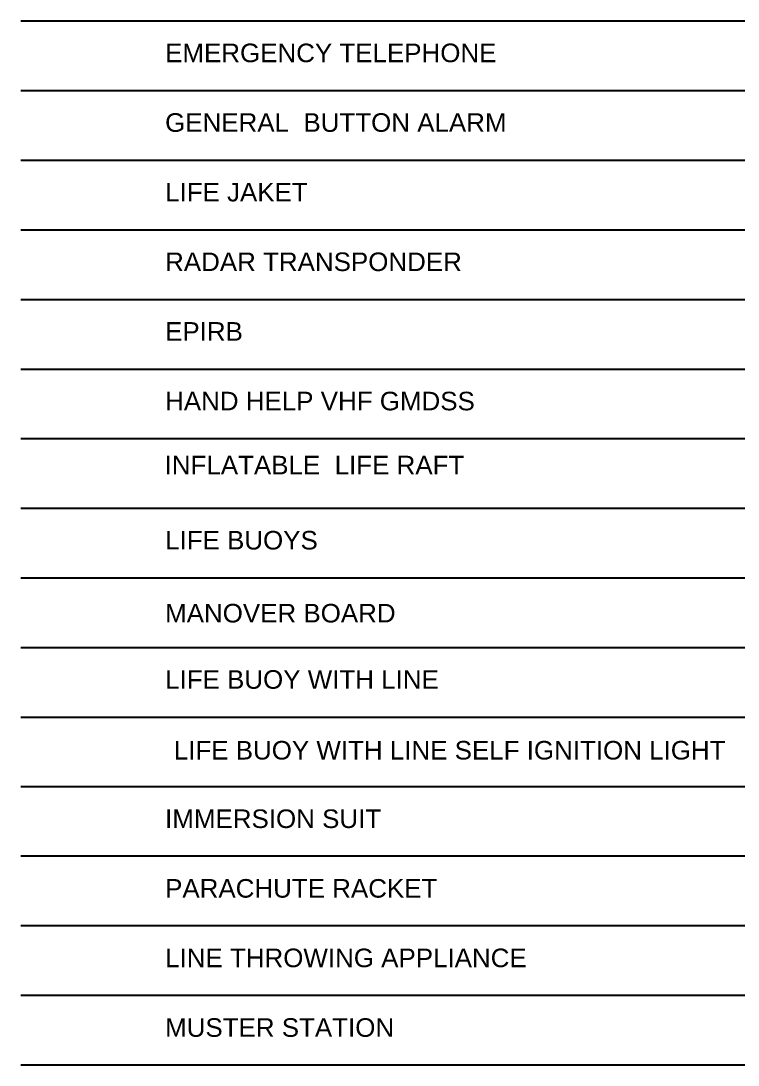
# Model space of a CAD drawing. Header units: metres. Extents: x -19 to 299, y -136 to 153.
# Drawn here: x 250.92 to 273.54, y 8.84 to 41.77 of the extents above; entities that cross this region are included whole.
import ezdxf

# ---------------------------------------------------------------- set-up
doc = ezdxf.new("R2010")
doc.units = ezdxf.units.M
doc.header["$LTSCALE"] = 0.2
doc.linetypes.add('DASHDOT', pattern=[3.556, 2.54, -0.508, 0, -0.508])
doc.layers.add('BLOCKS', color=7, linetype='Continuous')
doc.layers.add('dotted', color=140, linetype='DASHDOT')
doc.styles.add('ARIAL', font='arial.ttf')

# ---------------------------------------------------------------- blocks, each defined once
blk = doc.blocks.new('_LEGRAW2')
at = {"layer": 'dotted', "color": 6, "linetype": 'Continuous'}
for p, q in [((-0.278, -11.584), (12.444, -11.584)), ((-0.278, -12.316), (12.444, -12.316)), ((-0.278, -13.048), (12.444, -13.048)), ((-0.278, -13.78), (12.444, -13.78)), ((-0.278, -13.78), (12.444, -13.78)), ((-0.278, -14.512), (12.444, -14.512)), ((-0.278, -15.244), (12.444, -15.244)), ((-0.278, -15.244), (12.444, -15.244)), ((-0.278, -15.975), (12.444, -15.975)), ((-0.278, -16.707), (12.444, -16.707)), ((-0.278, -17.439), (12.444, -17.439)), ((-0.278, -18.171), (12.444, -18.171)), ((-0.278, -18.171), (12.444, -18.171)), ((-0.278, -18.903), (12.444, -18.903)), ((-0.278, -18.903), (12.444, -18.903)), ((-0.278, -19.634), (12.444, -19.634)), ((12.444, -20.366), (-0.278, -20.366)), ((12.444, -20.366), (-0.278, -20.366)), ((12.444, -21.098), (-0.278, -21.098)), ((12.444, -21.83), (-0.278, -21.83)), ((12.444, -22.562), (-0.278, -22.562))]:
    blk.add_line(p, q, dxfattribs=at)
at = {"layer": 'dotted', "color": 8, "style": 'ARIAL'}
for s, height, p in [('EMERGENCY TELEPHONE', 0.19515, (1.238, -12.018)), ('GENERAL  BUTTON ALARM', 0.19515, (1.238, -12.75)), ('LIFE JAKET', 0.1951, (1.238, -13.482)), ('RADAR TRANSPONDER', 0.19515, (1.238, -14.214)), ('EPIRB', 0.1951, (1.238, -14.946)), ('HAND HELP VHF GMDSS', 0.19515, (1.238, -15.678)), ('INFLATABLE  LIFE RAFT    ', 0.19515, (1.233, -16.351)), ('LIFE BUOYS', 0.1951, (1.238, -17.141)), ('MANOVER BOARD', 0.19515, (1.238, -17.908)), ('LIFE BUOY WITH LINE', 0.19515, (1.238, -18.605)), ('LIFE BUOY WITH LINE SELF IGNITION LIGHT', 0.19515, (1.329, -19.349)), ('IMMERSION SUIT', 0.19515, (1.238, -20.069)), ('PARACHUTE RACKET', 0.19515, (1.238, -20.801)), ('LINE THROWING APPLIANCE', 0.19515, (1.238, -21.532)), ('MUSTER STATION ', 0.19515, (1.238, -22.264))]:
    blk.add_text(s, height=height, dxfattribs=at).set_placement(p)
blk = doc.blocks.new('FIRE PLAN LEGEND 2')
at = {"xscale": 3, "yscale": 3}
blk.add_blockref('_LEGRAW2', (0, 0), dxfattribs=at)

msp = doc.modelspace()

# ---------------------------------------------------------------- block references
at = {"layer": 'BLOCKS'}
msp.add_blockref('FIRE PLAN LEGEND 2', (251.754751, 76.522775), dxfattribs=at)

doc.saveas('drawing.dxf')
